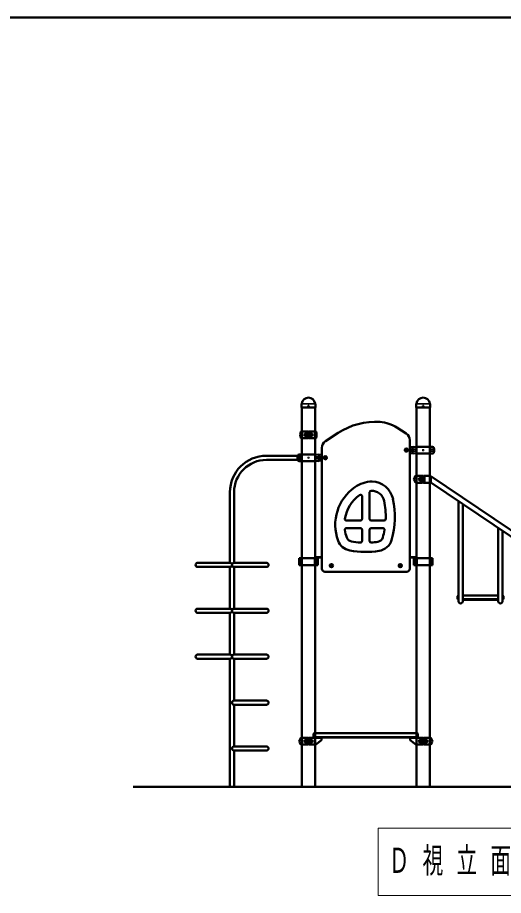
# Model space of a CAD drawing. Units: millimetres on the paper, scale 1:50. Extents: x -365 to 0, y -594 to 257.
# Drawn here: x -181.6 to -118, y -154.8 to -40 of the extents above; entities that cross this region are included whole.
import ezdxf

# ---------------------------------------------------------------- set-up
doc = ezdxf.new("R2010")
doc.units = ezdxf.units.MM
doc.linetypes.add('USER1', pattern=[4.5, 2.5, -2])
doc.layers.add('LY_1', color=140, linetype='Continuous', lineweight=50)
doc.styles.add('ＭＳ ゴシック', font='')
doc.styles.get('ＭＳ ゴシック').set_extended_font_data('MS Gothic')

msp = doc.modelspace()

# ---------------------------------------------------------------- linework, layer by layer
at = {"layer": 'LY_1', "color": 7}
for p, q in [((0, -40), (-365, -40)), ((-166.456, -140.544), (-55.925, -140.544))]:
    msp.add_line(p, q, dxfattribs=at)
at = {"layer": 'LY_1'}
for p, q in [((-144.458, -90.954), (-144.45, -90.557)), ((-144.426, -90.499), (-144.404, -90.477)), ((-142.633, -90.499), (-142.655, -90.477)), ((-142.6, -90.954), (-142.609, -90.557)), ((-129.458, -90.954), (-129.45, -90.557)), ((-129.426, -90.499), (-129.404, -90.477)), ((-127.633, -90.499), (-127.655, -90.477)), ((-127.6, -90.954), (-127.609, -90.557)), ((-144.449, -90.964), (-144.458, -90.954)), ((-144.449, -90.964), (-142.61, -90.964)), ((-144.42, -140.544), (-144.42, -90.964)), ((-142.638, -140.544), (-142.638, -90.964)), ((-142.6, -90.954), (-142.61, -90.964)), ((-129.449, -90.964), (-129.458, -90.954)), ((-129.449, -90.964), (-127.61, -90.964)), ((-129.42, -140.544), (-129.42, -90.964)), ((-127.638, -140.544), (-127.638, -90.964)), ((-127.6, -90.954), (-127.61, -90.964)), ((-144.451, -94.094), (-143.599, -94.094)), ((-142.607, -94.094), (-143.459, -94.094)), ((-131.959, -93.595), (-130.735, -94.39)), ((-144.449, -94.994), (-143.599, -94.994)), ((-143.854, -94.358), (-143.894, -94.357)), ((-143.854, -94.73), (-143.894, -94.731)), ((-143.854, -94.544), (-143.854, -94.114)), ((-143.854, -94.544), (-143.854, -94.974)), ((-143.559, -94.134), (-143.559, -94.954)), ((-143.499, -94.134), (-143.499, -94.954)), ((-142.607, -94.994), (-143.459, -94.994)), ((-143.204, -94.544), (-143.204, -94.114)), ((-143.204, -94.358), (-143.164, -94.357)), ((-143.204, -94.544), (-143.204, -94.974)), ((-143.204, -94.73), (-143.164, -94.731)), ((-141.324, -95.383), (-139.65, -94.296)), ((-130.279, -112.044), (-130.279, -95.22)), ((-141.779, -112.044), (-141.779, -96.213)), ((-129.449, -96.094), (-130.279, -96.167)), ((-127.609, -96.094), (-129.45, -96.094)), ((-127.609, -96.094), (-127.294, -96.122)), ((-149.029, -97.272), (-144.801, -97.272)), ((-144.801, -97.224), (-144.42, -97.224)), ((-144.801, -97.224), (-144.42, -97.224)), ((-144.801, -97.224), (-144.801, -97.864)), ((-144.801, -97.224), (-144.801, -97.864)), ((-144.449, -97.094), (-144.765, -97.122)), ((-144.449, -97.094), (-142.609, -97.094)), ((-142.609, -97.094), (-141.779, -97.167)), ((-141.409, -97.498), (-141.329, -97.452)), ((-141.409, -97.498), (-141.409, -97.59)), ((-141.329, -97.452), (-141.249, -97.498)), ((-141.249, -97.498), (-141.249, -97.59)), ((-130.809, -96.498), (-130.729, -96.452)), ((-130.809, -96.498), (-130.809, -96.59)), ((-130.809, -96.59), (-130.729, -96.636)), ((-130.729, -96.452), (-130.649, -96.498)), ((-130.729, -96.636), (-130.649, -96.59)), ((-130.649, -96.498), (-130.649, -96.59)), ((-129.449, -96.994), (-130.279, -96.921)), ((-127.609, -96.994), (-129.45, -96.994)), ((-127.609, -96.994), (-127.294, -96.966)), ((-149.029, -97.816), (-144.801, -97.816)), ((-144.801, -97.864), (-144.42, -97.864)), ((-144.801, -97.864), (-144.42, -97.864)), ((-144.449, -97.994), (-144.765, -97.966)), ((-144.449, -97.994), (-142.609, -97.994)), ((-142.609, -97.994), (-141.779, -97.921)), ((-141.409, -97.59), (-141.329, -97.636)), ((-141.329, -97.636), (-141.249, -97.59)), ((-129.681, -100.184), (-129.519, -99.934)), ((-129.681, -100.511), (-129.519, -100.761)), ((-129.451, -99.897), (-128.599, -99.897)), ((-129.449, -100.797), (-128.599, -100.797)), ((-128.854, -100.162), (-128.894, -100.16)), ((-128.854, -100.533), (-128.894, -100.534)), ((-128.854, -100.347), (-128.854, -99.917)), ((-128.854, -100.347), (-128.854, -100.777)), ((-128.559, -99.937), (-128.559, -100.757)), ((-128.469, -99.897), (-128.469, -100.797)), ((-127.545, -99.897), (-128.469, -99.897)), ((-127.545, -100.797), (-128.469, -100.797)), ((-128.349, -99.897), (-128.349, -100.797)), ((-127.545, -99.897), (-127.545, -100.797)), ((-127.545, -99.937), (-114.513, -108.731)), ((-127.545, -100.758), (-114.513, -109.551)), ((-153.801, -111.272), (-153.801, -102.044)), ((-153.257, -111.272), (-153.257, -102.044)), ((-135.529, -102.044), (-135.529, -105.544)), ((-136.529, -102.581), (-136.529, -105.544)), ((-123.901, -116.316), (-123.901, -103.216)), ((-123.357, -116.316), (-123.357, -103.583)), ((-136.729, -105.744), (-138.566, -105.744)), ((-133.634, -105.744), (-135.329, -105.744)), ((-136.729, -106.744), (-138.585, -106.744)), ((-136.529, -106.944), (-136.529, -108.421)), ((-135.529, -106.944), (-135.529, -108.421)), ((-133.781, -106.744), (-135.329, -106.744)), ((-118.701, -116.316), (-118.701, -106.725)), ((-118.157, -116.316), (-118.157, -107.092)), ((-158.029, -111.272), (-153.801, -111.272)), ((-153.257, -111.272), (-149.029, -111.272)), ((-144.766, -110.664), (-144.766, -111.564)), ((-142.293, -110.664), (-144.766, -110.664)), ((-144.599, -110.664), (-144.599, -111.564)), ((-142.695, -110.664), (-142.695, -111.564)), ((-142.638, -110.544), (-141.779, -110.544)), ((-142.638, -110.59), (-141.779, -110.59)), ((-142.507, -110.664), (-142.507, -111.564)), ((-142.448, -110.664), (-142.448, -111.564)), ((-142.293, -110.664), (-142.293, -111.564)), ((-129.42, -110.544), (-130.279, -110.544)), ((-129.42, -110.59), (-130.279, -110.59)), ((-129.766, -110.664), (-129.766, -111.564)), ((-129.766, -110.664), (-127.293, -110.664)), ((-129.61, -110.664), (-129.61, -111.564)), ((-129.551, -110.664), (-129.551, -111.564)), ((-129.364, -110.664), (-129.364, -111.564)), ((-127.459, -110.664), (-127.459, -111.564)), ((-127.293, -110.664), (-127.293, -111.564)), ((-158.029, -111.816), (-153.801, -111.816)), ((-153.801, -117.272), (-153.801, -111.816)), ((-153.257, -117.272), (-153.257, -111.816)), ((-153.257, -111.816), (-149.029, -111.816)), ((-142.293, -111.564), (-144.766, -111.564)), ((-141.379, -112.444), (-130.679, -112.444)), ((-140.609, -111.598), (-140.529, -111.552)), ((-140.609, -111.598), (-140.609, -111.69)), ((-140.609, -111.69), (-140.529, -111.736)), ((-140.529, -111.552), (-140.449, -111.598)), ((-140.529, -111.736), (-140.449, -111.69)), ((-140.449, -111.598), (-140.449, -111.69)), ((-131.609, -111.598), (-131.529, -111.552)), ((-131.609, -111.598), (-131.609, -111.69)), ((-131.609, -111.69), (-131.529, -111.736)), ((-131.529, -111.552), (-131.449, -111.598)), ((-131.529, -111.736), (-131.449, -111.69)), ((-131.449, -111.598), (-131.449, -111.69)), ((-129.766, -111.564), (-127.293, -111.564)), ((-124.029, -115.944), (-124.029, -115.644)), ((-123.901, -115.544), (-123.929, -115.544)), ((-118.701, -115.544), (-123.357, -115.544)), ((-118.129, -115.544), (-118.157, -115.544)), ((-118.029, -115.944), (-118.029, -115.644)), ((-123.901, -116.044), (-123.929, -116.044)), ((-118.701, -116.044), (-123.357, -116.044)), ((-118.701, -116.108), (-123.357, -116.108)), ((-118.129, -116.044), (-118.157, -116.044)), ((-153.801, -117.272), (-158.029, -117.272)), ((-153.801, -117.816), (-158.029, -117.816)), ((-153.801, -123.272), (-153.801, -117.816)), ((-153.257, -117.272), (-149.029, -117.272)), ((-153.257, -123.272), (-153.257, -117.816)), ((-153.257, -117.816), (-149.029, -117.816)), ((-158.029, -123.272), (-153.801, -123.272)), ((-158.029, -123.816), (-153.801, -123.816)), ((-153.801, -140.544), (-153.801, -123.816)), ((-153.257, -123.272), (-149.029, -123.272)), ((-153.257, -123.816), (-149.029, -123.816)), ((-153.257, -129.272), (-153.257, -123.816)), ((-153.257, -129.272), (-149.029, -129.272)), ((-153.257, -129.816), (-149.029, -129.816)), ((-153.257, -135.272), (-153.257, -129.816)), ((-144.681, -134.42), (-144.519, -134.17)), ((-144.451, -134.133), (-143.599, -134.133)), ((-143.854, -134.583), (-143.854, -134.153)), ((-143.559, -134.173), (-143.559, -134.993)), ((-143.499, -134.173), (-143.499, -134.993)), ((-142.607, -134.133), (-143.459, -134.133)), ((-143.204, -134.583), (-143.204, -134.153)), ((-142.851, -133.944), (-142.851, -133.644)), ((-136.029, -133.544), (-142.751, -133.544)), ((-136.029, -134.044), (-142.751, -134.044)), ((-142.604, -134.133), (-141.868, -134.159)), ((-129.489, -134.09), (-142.569, -134.09)), ((-141.829, -134.197), (-141.829, -134.405)), ((-136.029, -133.544), (-129.308, -133.544)), ((-136.029, -134.044), (-129.308, -134.044)), ((-130.229, -134.197), (-130.229, -134.405)), ((-129.454, -134.133), (-130.191, -134.159)), ((-129.451, -134.133), (-128.599, -134.133)), ((-129.208, -133.944), (-129.208, -133.644)), ((-128.854, -134.583), (-128.854, -134.153)), ((-128.559, -134.173), (-128.559, -134.993)), ((-128.499, -134.173), (-128.499, -134.993)), ((-127.607, -134.133), (-128.459, -134.133)), ((-128.204, -134.583), (-128.204, -134.153)), ((-127.378, -134.42), (-127.54, -134.17)), ((-153.257, -135.272), (-149.029, -135.272)), ((-144.681, -134.747), (-144.519, -134.997)), ((-144.449, -135.033), (-143.599, -135.033)), ((-143.854, -134.398), (-143.894, -134.396)), ((-143.854, -134.769), (-143.894, -134.77)), ((-143.854, -134.583), (-143.854, -135.013)), ((-142.607, -135.033), (-143.459, -135.033)), ((-143.204, -134.398), (-143.164, -134.396)), ((-143.204, -134.583), (-143.204, -135.013)), ((-143.204, -134.769), (-143.164, -134.77)), ((-141.844, -134.436), (-142.557, -135.016)), ((-130.215, -134.436), (-129.502, -135.016)), ((-129.451, -135.033), (-128.599, -135.033)), ((-128.854, -134.398), (-128.894, -134.396)), ((-128.854, -134.769), (-128.894, -134.77)), ((-128.854, -134.583), (-128.854, -135.013)), ((-127.609, -135.033), (-128.459, -135.033)), ((-128.204, -134.398), (-128.164, -134.396)), ((-128.204, -134.583), (-128.204, -135.013)), ((-128.204, -134.769), (-128.164, -134.77)), ((-127.378, -134.747), (-127.54, -134.997)), ((-153.257, -135.816), (-149.029, -135.816)), ((-153.257, -140.544), (-153.257, -135.816))]:
    msp.add_line(p, q, dxfattribs=at)
at = {"layer": 'LY_1', "color": 7, "lineweight": 13}
for p, q in [((-144.423, -90.534), (-142.636, -90.534)), ((-144.386, -90.464), (-142.675, -90.464)), ((-129.423, -90.534), (-127.636, -90.534)), ((-129.386, -90.464), (-127.675, -90.464)), ((-129.864, -96.729), (-129.864, -96.359)), ((-129.495, -96.359), (-129.864, -96.359)), ((-127.564, -96.359), (-127.195, -96.359)), ((-127.195, -96.729), (-127.195, -96.359)), ((-144.864, -97.729), (-144.864, -97.359)), ((-144.495, -97.359), (-144.864, -97.359)), ((-142.564, -97.359), (-142.195, -97.359)), ((-142.195, -97.729), (-142.195, -97.359)), ((-129.495, -96.729), (-129.864, -96.729)), ((-127.564, -96.729), (-127.195, -96.729)), ((-144.495, -97.729), (-144.864, -97.729)), ((-142.564, -97.729), (-142.195, -97.729)), ((-134.429, -145.953), (-134.429, -154.753)), ((-77.629, -145.953), (-134.429, -145.953)), ((-134.429, -154.753), (-77.629, -154.753))]:
    msp.add_line(p, q, dxfattribs=at)
at = {"layer": 'LY_1', "color": 7, "linetype": 'USER1', "lineweight": 13}
for p, q in [((-144.419, -90.544), (-142.639, -90.544)), ((-129.419, -90.544), (-127.639, -90.544))]:
    msp.add_line(p, q, dxfattribs=at)
at = {"layer": 'LY_1'}
for centre, radius in [((-143.529, -90.804), 0.06), ((-128.529, -90.804), 0.06), ((-130.729, -96.544), 0.21), ((-141.329, -97.544), 0.21), ((-140.529, -111.644), 0.21), ((-131.529, -111.644), 0.21)]:
    msp.add_circle(centre, radius, dxfattribs=at)
at = {"layer": 'LY_1', "color": 7, "lineweight": 13}
for centre, radius in [((-130.729, -96.544), 0.24), ((-129.679, -96.544), 0.185), ((-127.379, -96.544), 0.185), ((-144.679, -97.544), 0.185), ((-144.679, -97.544), 0.1), ((-143.529, -97.544), 0.1), ((-142.379, -97.544), 0.185), ((-142.379, -97.544), 0.1), ((-141.329, -97.544), 0.24), ((-141.329, -97.544), 0.11), ((-130.729, -96.544), 0.11), ((-129.679, -96.544), 0.1), ((-128.529, -96.544), 0.1), ((-127.379, -96.544), 0.1), ((-140.529, -111.644), 0.24), ((-140.529, -111.644), 0.11), ((-131.529, -111.644), 0.24), ((-131.529, -111.644), 0.11)]:
    msp.add_circle(centre, radius, dxfattribs=at)
at = {"layer": 'LY_1', "color": 7, "linetype": 'USER1', "lineweight": 13}
for centre in [(-141.329, -97.544), (-130.729, -96.544), (-140.529, -111.644), (-131.529, -111.644)]:
    msp.add_circle(centre, 0.125, dxfattribs=at)
at = {"layer": 'LY_1'}
for centre, radius, start, end in [((-144.366, -90.559), 0.084, 135, 178.99605), ((-144.443, -90.438), 0.056, 315, 353.3676), ((-143.529, -90.544), 0.864, 90, 173.3676), ((-143.529, -90.544), 0.864, 6.6324, 90), ((-142.616, -90.438), 0.056, 186.6324, 225), ((-142.693, -90.559), 0.084, 1.00395, 45), ((-129.366, -90.559), 0.084, 135, 178.99605), ((-129.443, -90.438), 0.056, 315, 353.3676), ((-128.529, -90.544), 0.864, 90, 173.3676), ((-128.529, -90.544), 0.864, 6.6324, 90), ((-127.616, -90.438), 0.056, 186.6324, 225), ((-127.693, -90.559), 0.084, 1.00395, 45), ((-134.749, -101.844), 9, 86.29842, 123), ((-134.464, -97.453), 4.6, 57, 86.29842), ((-144.451, -94.174), 0.08, 90, 159.19706), ((-143.834, -94.114), 0.02, 90, 180), ((-143.599, -94.134), 0.04, 0, 90), ((-143.459, -94.134), 0.04, 90, 180), ((-143.224, -94.114), 0.02, 0, 90), ((-142.607, -94.174), 0.08, 20.80294, 90), ((-143.478, -94.544), 1.122, 159.19706, 200.80294), ((-144.451, -94.914), 0.08, 200.80294, 270), ((-143.901, -94.544), 0.187, 88, 272), ((-143.834, -94.974), 0.02, 180, 270), ((-143.599, -94.954), 0.04, 270, 0), ((-143.459, -94.954), 0.04, 180, 270), ((-143.224, -94.974), 0.02, 270, 0), ((-143.158, -94.544), 0.187, 268, 92), ((-142.607, -94.914), 0.08, 270, 339.19706), ((-143.581, -94.544), 1.122, 339.19706, 20.80294), ((-131.279, -95.229), 1, 0, 57), ((-140.779, -96.222), 1, 123, 180), ((-128.979, -96.544), 1, 163.80375, 196.19625), ((-129.748, -96.321), 0.2, 95, 163.80375), ((-127.311, -96.321), 0.2, 16.19625, 85), ((-128.079, -96.544), 1, 343.80375, 16.19625), ((-149.029, -102.044), 4.772, 90, 180), ((-143.979, -97.544), 1, 163.80375, 196.19625), ((-144.748, -97.321), 0.2, 95, 163.80375), ((-142.311, -97.321), 0.2, 16.19625, 85), ((-143.079, -97.544), 1, 343.80375, 16.19625), ((-129.748, -96.767), 0.2, 196.19625, 265), ((-127.311, -96.767), 0.2, 275, 343.80375), ((-149.029, -102.044), 4.228, 90, 180), ((-144.748, -97.767), 0.2, 196.19625, 265), ((-142.311, -97.767), 0.2, 275, 343.80375), ((-135.106, -104.762), 4.117, 91.51387, 124.89438), ((-135.216, -100.846), 0.2, 88.07227, 91.59908), ((-135.216, -100.846), 0.2, 88.07227, 91.59908), ((-135.306, -103.54), 2.896, 12.13973, 88.19476), ((-129.429, -100.347), 0.3, 147.00699, 180), ((-129.429, -100.347), 0.3, 180, 212.99301), ((-129.451, -99.977), 0.08, 90, 159.19706), ((-129.451, -100.717), 0.08, 200.80294, 270), ((-128.901, -100.347), 0.187, 88, 272), ((-128.834, -99.917), 0.02, 90, 180), ((-128.834, -100.777), 0.02, 180, 270), ((-128.599, -99.937), 0.04, 0, 90), ((-128.599, -100.757), 0.04, 270, 0), ((-134.029, -106.306), 6, 124.89438, 200.23669), ((-135.329, -102.044), 0.2, 90.88405, 180), ((-135.306, -103.54), 1.696, 12.13973, 90.88405), ((-134.029, -106.306), 4.8, 125.94133, 170.47071), ((-136.729, -102.581), 0.2, 0, 125.94133), ((-143.229, -105.244), 9.8, 358.20921, 12.13973), ((-143.229, -105.244), 11, 343.90746, 12.13973), ((-138.566, -105.544), 0.2, 170.47071, 270), ((-136.729, -105.544), 0.2, 270, 0), ((-135.329, -105.544), 0.2, 180, 270), ((-133.634, -105.544), 0.2, 270, 358.20921), ((-138.585, -106.944), 0.2, 90, 187.97818), ((-134.029, -106.306), 4.8, 187.97818, 200.23669), ((-136.729, -106.944), 0.2, 0, 90), ((-135.329, -106.944), 0.2, 90, 180), ((-143.229, -105.244), 9.8, 343.90746, 349.80008), ((-133.781, -106.944), 0.2, 349.80008, 90), ((-137.782, -107.689), 2, 200.23669, 259.90338), ((-137.782, -107.689), 0.8, 200.23669, 259.90338), ((-136.029, -97.844), 10.8, 259.90338, 266.21356), ((-136.729, -108.421), 0.2, 266.21356, 0), ((-135.329, -108.421), 0.2, 180, 273.78644), ((-136.029, -97.844), 10.8, 273.78644, 278.32186), ((-134.582, -107.739), 0.8, 278.32186, 343.90746), ((-134.582, -107.739), 2, 278.32186, 343.90746), ((-136.029, -97.844), 12, 259.90338, 278.32186), ((-158.029, -111.544), 0.272, 90, 270), ((-153.801, -111.544), 0.272, 270, 90), ((-153.257, -111.544), 0.272, 90, 270), ((-149.029, -111.544), 0.272, 270, 90), ((-141.379, -112.044), 0.4, 180, 270), ((-130.679, -112.044), 0.4, 270, 0), ((-123.929, -115.644), 0.1, 90, 180), ((-118.129, -115.644), 0.1, 0, 90), ((-123.929, -115.944), 0.1, 180, 270), ((-123.629, -116.316), 0.272, 180, 0), ((-118.429, -116.316), 0.272, 180, 0), ((-118.129, -115.944), 0.1, 270, 0), ((-158.029, -117.544), 0.272, 90, 270), ((-153.801, -117.544), 0.272, 270, 90), ((-153.257, -117.544), 0.272, 90, 270), ((-149.029, -117.544), 0.272, 270, 90), ((-158.029, -123.544), 0.272, 90, 270), ((-153.801, -123.544), 0.272, 270, 90), ((-153.257, -123.544), 0.272, 90, 270), ((-149.029, -123.544), 0.272, 270, 90), ((-153.257, -129.544), 0.272, 90, 270), ((-149.029, -129.544), 0.272, 270, 90), ((-144.451, -134.213), 0.08, 90, 159.19706), ((-143.834, -134.153), 0.02, 90, 180), ((-143.599, -134.173), 0.04, 0, 90), ((-143.459, -134.173), 0.04, 90, 180), ((-143.224, -134.153), 0.02, 0, 90), ((-142.751, -133.644), 0.1, 90, 180), ((-142.751, -133.944), 0.1, 180, 270), ((-141.869, -134.199), 0.04, 0, 88), ((-130.189, -134.199), 0.04, 92, 180), ((-129.308, -133.644), 0.1, 0, 90), ((-129.308, -133.944), 0.1, 270, 0), ((-128.834, -134.153), 0.02, 90, 180), ((-128.599, -134.173), 0.04, 0, 90), ((-128.459, -134.173), 0.04, 90, 180), ((-128.224, -134.153), 0.02, 0, 90), ((-127.607, -134.213), 0.08, 20.80294, 90), ((-153.257, -135.544), 0.272, 90, 270), ((-149.029, -135.544), 0.272, 270, 90), ((-144.429, -134.583), 0.3, 147.00699, 180), ((-144.429, -134.583), 0.3, 180, 212.99301), ((-144.451, -134.953), 0.08, 200.80294, 270), ((-143.901, -134.583), 0.187, 88, 272), ((-143.834, -135.013), 0.02, 180, 270), ((-143.599, -134.993), 0.04, 270, 0), ((-143.459, -134.993), 0.04, 180, 270), ((-143.224, -135.013), 0.02, 270, 0), ((-143.158, -134.583), 0.187, 268, 92), ((-142.607, -134.953), 0.08, 270, 309.09774), ((-141.869, -134.405), 0.04, 312.0261, 0), ((-130.189, -134.405), 0.04, 180, 227.9739), ((-129.451, -134.953), 0.08, 230.90226, 270), ((-128.901, -134.583), 0.187, 88, 272), ((-128.834, -135.013), 0.02, 180, 270), ((-128.599, -134.993), 0.04, 270, 0), ((-128.459, -134.993), 0.04, 180, 270), ((-128.224, -135.013), 0.02, 270, 0), ((-128.158, -134.583), 0.187, 268, 92), ((-127.607, -134.953), 0.08, 270, 339.19706), ((-127.629, -134.583), 0.3, 0, 32.99301), ((-127.629, -134.583), 0.3, 327.00699, 0)]:
    msp.add_arc(centre, radius, start, end, dxfattribs=at)
at = {"layer": 'LY_1', "color": 7, "lineweight": 13}
for centre, start, end in [((-132.055, -96.544), 355.87048, 4.12952), ((-125.004, -96.544), 175.87048, 184.12952), ((-147.055, -97.544), 355.87048, 4.12952), ((-140.004, -97.544), 175.87048, 184.12952)]:
    msp.add_arc(centre, 2.567, start, end, dxfattribs=at)

# ---------------------------------------------------------------- texts
at = {"layer": 'LY_1', "color": 7, "insert": (-133.029, -150.353), "char_height": 3.299, "attachment_point": 4, "style": 'ＭＳ ゴシック'}
msp.add_mtext('\\T1.64;\\W0.6;Ｄ視立面図\u3000Ｓ＝１／５０', dxfattribs=at)

doc.saveas('drawing.dxf')
